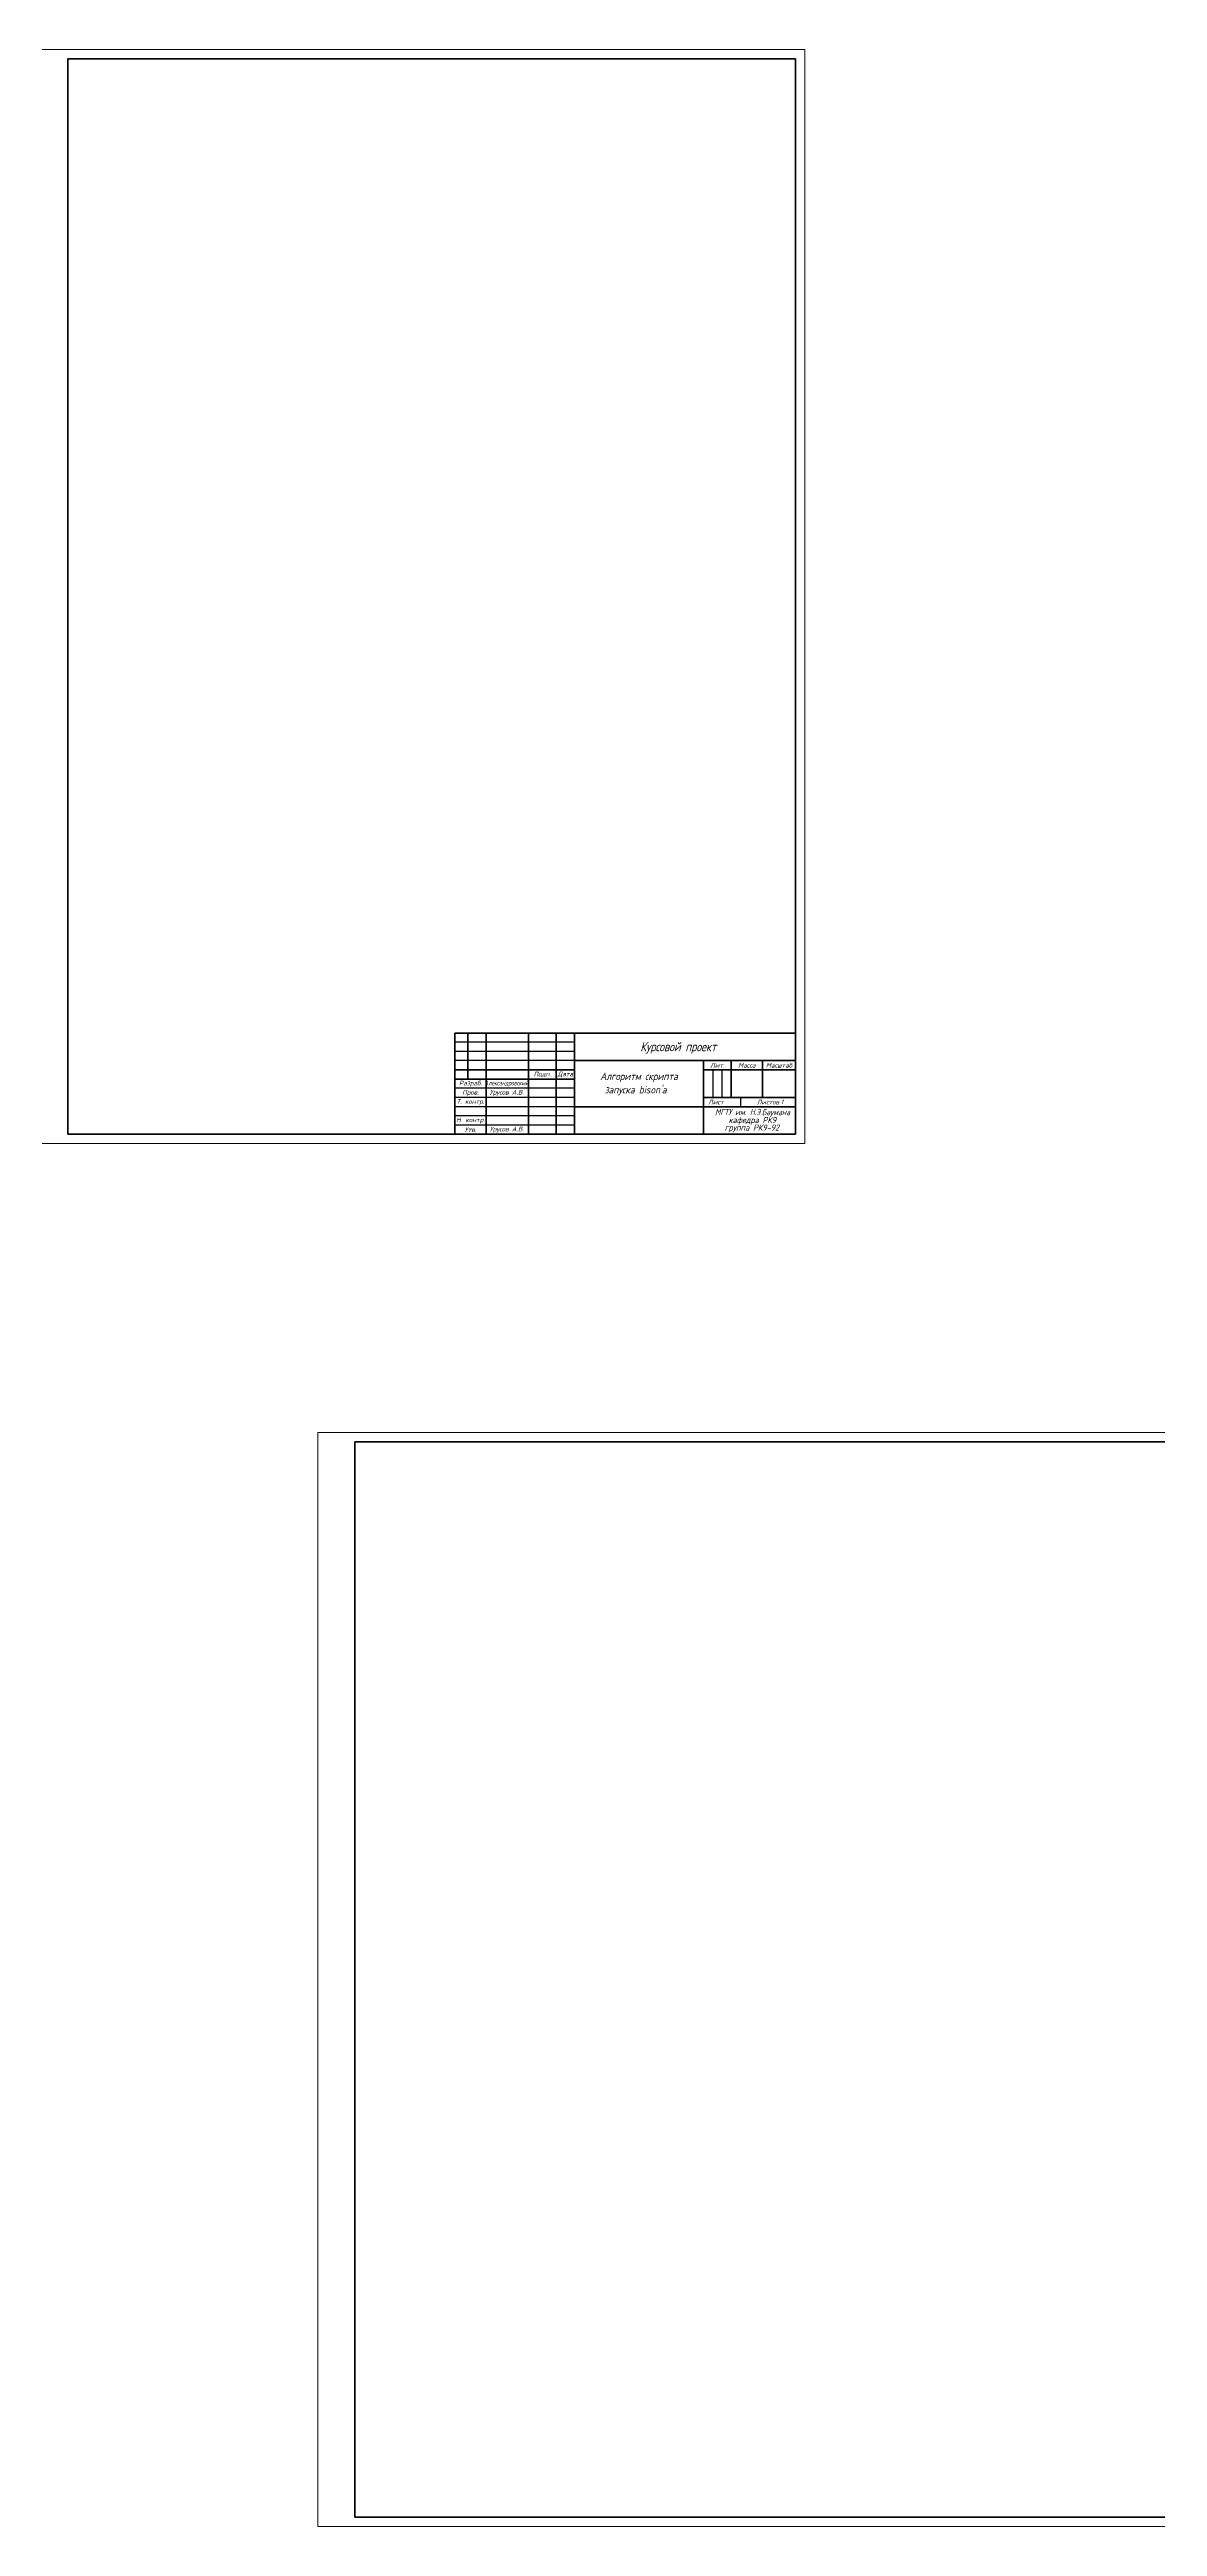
# Model space of a CAD drawing. Header units: millimetres. Extents: x 2024 to 4291, y -563 to 782.
# Drawn here: x 2835 to 3436, y -563 to 782 of the extents above; entities that cross this region are included whole.
import ezdxf
from ezdxf.enums import TextEntityAlignment as Align

# ---------------------------------------------------------------- set-up
doc = ezdxf.new("R2010")
doc.units = ezdxf.units.MM
doc.layers.get('0').update_dxf_attribs({"lineweight": 30})
doc.layers.add('format', color=7, linetype='Continuous', lineweight=80)
doc.styles.add('стиль1', font='geniso.shx', dxfattribs={"oblique": 15})

msp = doc.modelspace()

# ---------------------------------------------------------------- linework, layer by layer
for p, q in [((3119.6, 243), (3054.6, 243)), ((3119.6, 238), (3054.6, 238)), ((3119.6, 233), (3054.6, 233)), ((3119.6, 218), (3054.6, 218)), ((3194.6, 228), (3194.6, 213)), ((3199.6, 228), (3199.6, 213)), ((3119.6, 213), (3054.6, 213)), ((3119.6, 208), (3054.6, 208)), ((3119.6, 203), (3054.6, 203)), ((3209.6, 213), (3209.6, 208)), ((3119.6, 198), (3054.6, 198))]:
    msp.add_line(p, q)
at = {"lineweight": 0}
for points in [[(2824.6, 782), (2824.6, 188), (3244.6, 188), (3244.6, 782)], [(2980.3, 31.1), (2980.3, -562.9), (3820.3, -562.9), (3820.3, 31.1)]]:
    msp.add_lwpolyline(points, close=True, dxfattribs=at)
at = {"layer": 'format'}
for p, q in [((2844.6, 777), (2844.6, 193)), ((3239.6, 777), (2844.6, 777)), ((3239.6, 777), (3239.6, 193)), ((3054.6, 248), (3054.6, 193)), ((3054.6, 248), (3239.6, 248)), ((3061.6, 248), (3061.6, 223)), ((3071.6, 248), (3071.6, 193)), ((3094.6, 248), (3094.6, 193)), ((3109.6, 248), (3109.6, 193)), ((3119.6, 248), (3119.6, 193)), ((3239.6, 248), (3239.6, 193)), ((3119.6, 233), (3239.6, 233)), ((3189.6, 233), (3189.6, 193)), ((3204.6, 233), (3204.6, 213)), ((3221.6, 233), (3221.6, 213)), ((3119.6, 228), (3054.6, 228)), ((3119.6, 223), (3054.6, 223)), ((3189.6, 228), (3239.6, 228)), ((3119.6, 208), (3239.6, 208)), ((3189.6, 213), (3239.6, 213)), ((3239.6, 193), (2844.6, 193)), ((3000.3, 26.1), (3000.3, -557.9)), ((3815.3, 26.1), (3000.3, 26.1)), ((3815.3, -557.9), (3000.3, -557.9))]:
    msp.add_line(p, q, dxfattribs=at)

# ---------------------------------------------------------------- texts
at = {"lineweight": 25, "style": 'стиль1', "oblique": 15}
for s, height, width, p in [('Курсовой проект', 5, 0.9, (3155.3, 238.1)), ('МГТУ им. Н.Э.Баумана', 3.333, 0.8, (3195.8, 203.4)), ('кафедра РК9', 3.333, 0.9, (3203.2, 199.1)), ('группа РК9-92', 3.333, 0.9, (3201.1, 195))]:
    msp.add_text(s, height=height, dxfattribs=dict(at, width=width)).set_placement(p)
for s, p in [('Алгоритм скрипта', (3133.5, 222.5)), ("запуска bison'а", (3135.9, 215.2))]:
    msp.add_text(s, height=4, dxfattribs=at).set_placement(p)
at = {"layer": 'format', "lineweight": -3, "style": 'стиль1', "oblique": 15}
for s, p in [('Лит.', (3197.1, 230.5)), ('Масса', (3213.1, 230.5)), ('Масштаб', (3230.6, 230.5)), ('Разраб.', (3063.1, 220.5)), ('Пров.', (3063.1, 215.5)), ('Урусов А.В.', (3082.8, 215.5)), ('Подп.', (3102.1, 225.5)), ('Дата', (3114.6, 225.5)), ('Н. контр.', (3063.1, 200.5)), ('Т. контр.', (3063.1, 210.5)), ('Лист', (3196.3, 210.5)), ('Листов', (3224.6, 210.5)), ('1', (3232.2, 210.6)), ('Утв.', (3063.1, 195.5)), ('Урусов А.В.', (3082.8, 195.5))]:
    msp.add_text(s, height=2.5, dxfattribs=at).set_placement(p, align=Align.MIDDLE)
at = {"layer": 'format', "lineweight": -3, "style": 'стиль1', "oblique": 15, "width": 0.8}
msp.add_text('Александровский', height=2.5, dxfattribs=at).set_placement((3082.8, 220.5), align=Align.MIDDLE)

doc.saveas('drawing.dxf')
